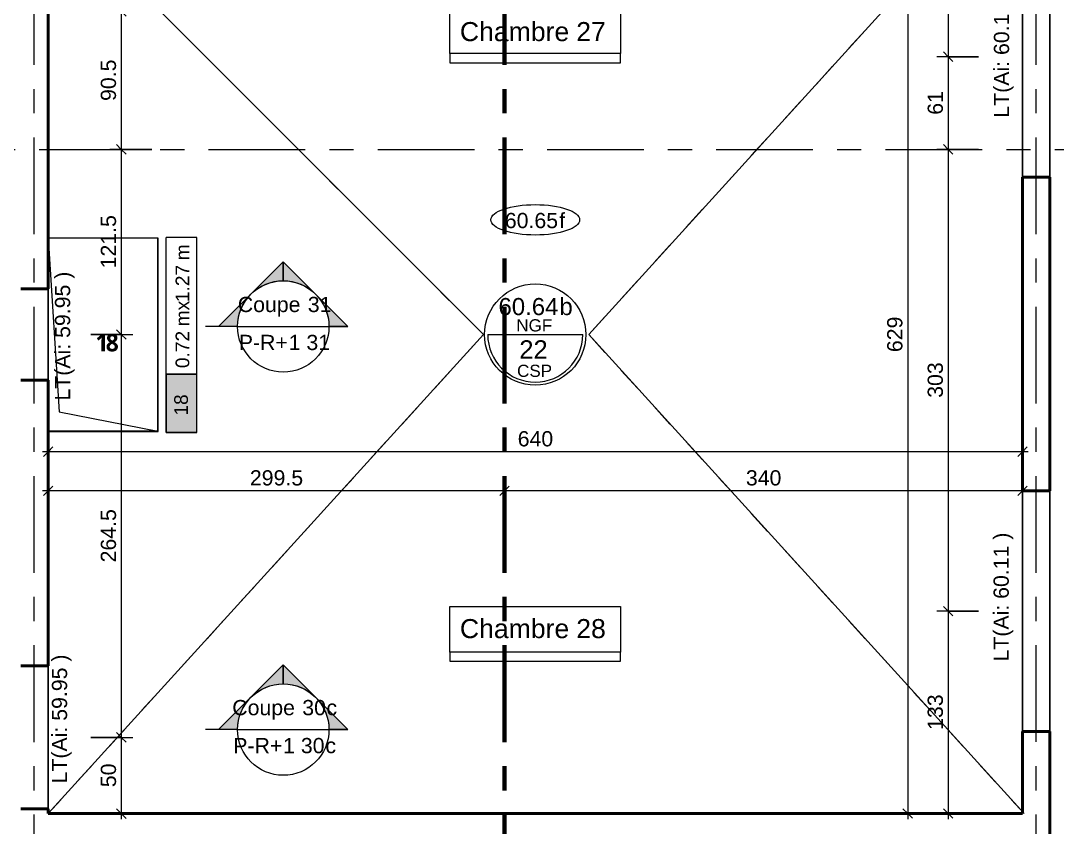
# Model space of a CAD drawing. Header units: metres. Extents: x 399 to 3028, y -427 to 863.
# Drawn here: x 460.81 to 467.62, y -404.57 to -399.27 of the extents above; entities that cross this region are included whole.
import ezdxf

# ---------------------------------------------------------------- set-up
doc = ezdxf.new("R2010")
doc.units = ezdxf.units.M
doc.linetypes.add('Ligne de quadrillage', pattern=[1.11125, 0.635, -0.15875, 0.15875, -0.15875])
doc.linetypes.add('Tiret', pattern=[0.3175, 0.15875, -0.15875])
for name, color, linetype, lineweight in [('02-Gaines numerotées_Stylo_No__83', 7, 'Continuous', 18), ('A-ANNO-DIMS', 211, 'Continuous', 9), ('A-ANNO-DIMS-50', 211, 'Continuous', 9), ('A-DETL', 90, 'Continuous', 18), ('A-DETL-GENF', 92, 'Continuous', 18), ('A-FLOR', 192, 'Continuous', 18), ('A-GENM', 13, 'Continuous', 18), ('A-GENM-IDEN', 13, 'Continuous', 18), ('A-WALL', 113, 'Continuous', 18), ('G-ANNO-DIMS', 111, 'Continuous', 9), ('G-ANNO-SYMB', 111, 'Continuous', 9), ('G-ANNO-TEXT', 231, 'Continuous', 9), ('R_1 - Openings_dwg', 8, 'Continuous', 18), ('S-FLOR-SYMB', 171, 'Continuous', 9), ('S-GRID', 1, 'Continuous', 9)]:
    doc.layers.add(name, color=color, linetype=linetype, lineweight=lineweight)
doc.styles.add('Arial', font='arial.ttf', dxfattribs={"height": 0.1})
doc.styles.add('Arial_10', font='arial.ttf', dxfattribs={"height": 0.12})
doc.styles.add('Arial_11', font='arial.ttf', dxfattribs={"height": 0.125})
doc.styles.add('Arial_6', font='arial.ttf', dxfattribs={"height": 0.09})
doc.styles.add('Arial_8', font='arial.ttf', dxfattribs={"height": 0.0016})
doc.styles.add('Arial_9', font='arial.ttf', dxfattribs={"height": 0.1125})
doc.styles.add('Malgun Gothic Semilight_B', font='', dxfattribs={"height": 0.115})
doc.styles.get('Malgun Gothic Semilight_B').set_extended_font_data('Malgun Gothic Semilight', bold=True)
doc.dimstyles.new('AES-_COTATION_1_50', dxfattribs={"dimscale": 0.3048, "dimtxt": 0.102026, "dimasz": 0.205052, "dimexe": 0.246063, "dimexo": 0.0625, "dimgap": 0.016404, "dimtad": 1, "dimdec": 1, "dimlfac": 100, "dimrnd": 0.5, "dimdsep": 46, "dimtxsty": 'Arial', "dimblk1": 'OBLIQUE', "dimblk2": 'OBLIQUE', "dimsah": 1, "dimcen": 0.09, "dimdle": 0.123031, "dimazin": 0, "dimtfac": 1, "dimtdec": 4, "dimtix": 1, "dimtmove": 0, "dimatfit": 3, "dimfxl": 0.656168, "dimfxlon": 1, "dimtvp": 1, "dimtolj": 1, "dimtzin": 0, "dimarcsym": 2})
doc.dimstyles.new('AES-_COTATION_1_50_3', dxfattribs={"dimscale": 0.3048, "dimtxt": 0.102026, "dimasz": 0.205052, "dimexe": 0.246063, "dimexo": 0.0625, "dimgap": 0.016404, "dimtad": 1, "dimdec": 1, "dimlfac": 100, "dimrnd": 0.5, "dimdsep": 46, "dimtxsty": 'Arial', "dimblk1": 'OBLIQUE', "dimblk2": 'OBLIQUE', "dimsah": 1, "dimcen": 0.09, "dimdle": 0.123031, "dimazin": 0, "dimtfac": 1, "dimtdec": 4, "dimtix": 1, "dimtmove": 0, "dimatfit": 3, "dimfxl": 0.656168, "dimfxlon": 1, "dimtvp": 1, "dimtolj": 1, "dimtzin": 0, "dimarcsym": 2})

# ---------------------------------------------------------------- blocks, each defined once
blk = doc.blocks.new('VAU_Réservation_Rectangulaire1 - VAU_Réservation_Rectangulaire-1311017-AES_EXE_BET_TZ_R_1_COF_0100-Plan coffrage PH R_1 Diffusion')
at = {"layer": 'A-DETL-GENF'}
for p, q in [((-0.3606, 0.6342), (-0.3606, -0.6342)), ((-0.3606, 0.6342), (0.3606, 0.6342)), ((0.3606, 0.6342), (-0.3606, 0.6342)), ((-0.3606, 0.6342), (-0.3606, -0.6342)), ((-0.2885, 0.5073), (0.3606, 0.6342)), ((0.3606, 0.6342), (0.3606, -0.6342)), ((-0.3606, -0.6342), (-0.2885, 0.5073)), ((-0.3606, -0.6342), (0.3606, -0.6342))]:
    blk.add_line(p, q, dxfattribs=at)
blk = doc.blocks.new('R_1 - Openings_dwg-817627-AES_EXE_BET_TZ_R_1_COF_0100-Plan coffrage PH R_1 Diffusion')
at = {"layer": '02-Gaines numerotées_Stylo_No__83', "flags": 128}
blk.add_lwpolyline([(750.2453, -266.5697), (749.5385, -266.7169), (749.7971, -267.9587), (750.5039, -267.8115)], close=True, dxfattribs=at)
at = {"layer": 'A-DETL', "linetype": 'Tiret', "flags": 128}
blk.add_lwpolyline([(750.2453, -266.5697), (749.5385, -266.7169), (749.7971, -267.9587), (750.5039, -267.8115)], close=True, dxfattribs=at)
at = {"layer": '02-Gaines numerotées_Stylo_No__83', "char_height": 0.115, "attachment_point": 1, "rotation": 11.76477, "line_spacing_factor": 1.113779, "style": 'Malgun Gothic Semilight_B'}
for s, insert, width in [('\\fMalgun Gothic Semilight|b1|i0|c178|p34|;1', (749.9709, -267.2675), 0.073773), ('\\fMalgun Gothic Semilight|b1|i0|c178|p34|;8', (750.0367, -267.2539), 0.104512)]:
    blk.add_mtext(s, dxfattribs=dict(at, insert=insert, width=width))
at = {"layer": 'A-DETL', "color": 7, "linetype": 'Tiret', "char_height": 0.115, "attachment_point": 1, "rotation": 11.76477, "line_spacing_factor": 1.113779, "style": 'Malgun Gothic Semilight_B'}
for s, insert, width in [('\\fMalgun Gothic Semilight|b1|i0|c178|p34|;1', (749.9709, -267.2675), 0.073773), ('\\fMalgun Gothic Semilight|b1|i0|c178|p34|;8', (750.0367, -267.2539), 0.104512)]:
    blk.add_mtext(s, dxfattribs=dict(at, insert=insert, width=width))
blk = doc.blocks.new('AES-Etiquette Dalle CSP brut vide - Dalle bidirectionnelle-1823062-AES_EXE_BET_TZ_R_1_COF_0100-Plan coffrage PH R_1 Diffusion')
at = {"layer": 'S-FLOR-SYMB'}
blk.add_line((-0.00624, 0), (0.00624, 0), dxfattribs=at)
blk.add_circle((0, 0), 0.00665, dxfattribs=at)
blk.add_arc((0, 0), 0.00624, 180, 360, dxfattribs=at)
at = {"layer": 'S-FLOR-SYMB', "char_height": 0.0016, "attachment_point": 1, "style": 'Arial_8'}
for s, insert, width in [('NGF', (-0.00249, 0.00201), 0.0058523), ('CSP', (-0.00239, -0.00396), 0.005692)]:
    blk.add_mtext(s, dxfattribs=dict(at, insert=insert, width=width))
blk = doc.blocks.new('DIMBLOCK157-AES_EXE_BET_TZ_R_1_COF_0100-Plan coffrage PH R_1 Diffusion')
at = {"layer": 'A-ANNO-DIMS-50', "transparency": 16777216}
for p, q in [((466.9032, -398.1875), (466.872, -398.1562)), ((466.9032, -398.15), (466.9032, -399.508)), ((467.1032, -398.1875), (466.8282, -398.1875)), ((466.9032, -398.1875), (466.9345, -398.2187)), ((466.9032, -398.1875), (467.1032, -398.1875)), ((467.1032, -399.508), (466.8282, -399.508)), ((466.9032, -399.508), (466.872, -399.4767)), ((466.9032, -399.508), (466.9345, -399.5392)), ((466.9032, -399.508), (467.1032, -399.508))]:
    blk.add_line(p, q, dxfattribs=at)
at = {"layer": 'A-ANNO-DIMS-50', "color": 0, "transparency": 16777216, "insert": (466.7684, -398.9631), "char_height": 0.1, "width": 0.276883, "attachment_point": 1, "rotation": 90, "line_spacing_factor": 0.941778, "style": 'Arial'}
blk.add_mtext('132', dxfattribs=at)
blk = doc.blocks.new('_Oblique')
at = {"color": 0, "linetype": 'ByBlock', "lineweight": -2}
blk.add_line((-0.5, -0.5), (0.5, 0.5), dxfattribs=at)
blk = doc.blocks.new('DIMBLOCK158-AES_EXE_BET_TZ_R_1_COF_0100-Plan coffrage PH R_1 Diffusion')
at = {"layer": 'A-ANNO-DIMS-50', "transparency": 16777216}
for p, q in [((467.1032, -399.508), (466.8282, -399.508)), ((466.9032, -399.508), (466.872, -399.4767)), ((466.9032, -399.508), (466.9032, -400.1161)), ((466.9032, -399.508), (466.9345, -399.5392)), ((466.9032, -399.508), (467.1032, -399.508)), ((467.1032, -400.1161), (466.8282, -400.1161)), ((466.9032, -400.1161), (466.872, -400.0849)), ((466.9032, -400.1161), (466.9345, -400.1474)), ((466.9032, -400.1161), (467.1032, -400.1161))]:
    blk.add_line(p, q, dxfattribs=at)
at = {"layer": 'A-ANNO-DIMS-50', "color": 0, "transparency": 16777216, "insert": (466.7684, -399.889), "char_height": 0.1, "width": 0.184588, "attachment_point": 1, "rotation": 90, "line_spacing_factor": 0.941778, "style": 'Arial'}
blk.add_mtext('61', dxfattribs=at)
blk = doc.blocks.new('DIMBLOCK159-AES_EXE_BET_TZ_R_1_COF_0100-Plan coffrage PH R_1 Diffusion')
at = {"layer": 'A-ANNO-DIMS-50', "transparency": 16777216}
for p, q in [((467.1032, -400.1161), (466.8282, -400.1161)), ((466.9032, -400.1161), (466.872, -400.0849)), ((466.9032, -400.1161), (466.9032, -403.148)), ((466.9032, -400.1161), (466.9345, -400.1474)), ((466.9032, -400.1161), (467.1032, -400.1161)), ((466.9032, -403.148), (466.872, -403.1167)), ((467.1032, -403.148), (466.8282, -403.148)), ((466.9032, -403.148), (466.9345, -403.1792)), ((466.9032, -403.148), (467.1032, -403.148))]:
    blk.add_line(p, q, dxfattribs=at)
at = {"layer": 'A-ANNO-DIMS-50', "color": 0, "transparency": 16777216, "insert": (466.7684, -401.7474), "char_height": 0.1, "width": 0.276883, "attachment_point": 1, "rotation": 90, "line_spacing_factor": 0.941778, "style": 'Arial'}
blk.add_mtext('303', dxfattribs=at)
blk = doc.blocks.new('DIMBLOCK160-AES_EXE_BET_TZ_R_1_COF_0100-Plan coffrage PH R_1 Diffusion')
at = {"layer": 'A-ANNO-DIMS-50', "transparency": 16777216}
for p, q in [((466.9032, -403.148), (466.872, -403.1167)), ((467.1032, -403.148), (466.8282, -403.148)), ((466.9032, -403.148), (466.9032, -404.5141)), ((466.9032, -403.148), (466.9345, -403.1792)), ((466.9032, -403.148), (467.1032, -403.148)), ((467.1032, -404.4766), (466.8282, -404.4766)), ((466.9032, -404.4766), (466.872, -404.4453)), ((466.9032, -404.4766), (466.9345, -404.5078)), ((466.9032, -404.4766), (467.1032, -404.4766))]:
    blk.add_line(p, q, dxfattribs=at)
at = {"layer": 'A-ANNO-DIMS-50', "color": 0, "transparency": 16777216, "insert": (466.7684, -403.9276), "char_height": 0.1, "width": 0.276883, "attachment_point": 1, "rotation": 90, "line_spacing_factor": 0.941778, "style": 'Arial'}
blk.add_mtext('133', dxfattribs=at)
blk = doc.blocks.new('DIMBLOCK178-AES_EXE_BET_TZ_R_1_COF_0100-Plan coffrage PH R_1 Diffusion')
at = {"layer": 'A-ANNO-DIMS-50', "transparency": 16777216}
for p, q in [((461.4738, -399.2109), (461.4425, -399.1797)), ((461.6738, -399.2109), (461.3988, -399.2109)), ((461.4738, -399.2109), (461.4738, -400.1161)), ((461.4738, -399.2109), (461.505, -399.2422)), ((461.4738, -399.2109), (461.6738, -399.2109)), ((461.6738, -400.1161), (461.3988, -400.1161)), ((461.4738, -400.1161), (461.4425, -400.0849)), ((461.4738, -400.1161), (461.505, -400.1474)), ((461.4738, -400.1161), (461.6738, -400.1161))]:
    blk.add_line(p, q, dxfattribs=at)
at = {"layer": 'A-ANNO-DIMS-50', "color": 0, "transparency": 16777216, "insert": (461.3389, -399.7985), "char_height": 0.1, "width": 0.323972, "attachment_point": 1, "rotation": 90, "line_spacing_factor": 0.941778, "style": 'Arial'}
blk.add_mtext('90.5', dxfattribs=at)
blk = doc.blocks.new('DIMBLOCK179-AES_EXE_BET_TZ_R_1_COF_0100-Plan coffrage PH R_1 Diffusion')
at = {"layer": 'A-ANNO-DIMS-50', "transparency": 16777216}
for p, q in [((461.6738, -400.1161), (461.3988, -400.1161)), ((461.4738, -400.1161), (461.4425, -400.0849)), ((461.4738, -400.1161), (461.4738, -401.3321)), ((461.4738, -400.1161), (461.505, -400.1474)), ((461.4738, -400.1161), (461.6738, -400.1161)), ((461.2738, -401.3321), (461.5488, -401.3321)), ((461.4738, -401.3321), (461.2738, -401.3321)), ((461.4738, -401.3321), (461.4425, -401.3008)), ((461.4738, -401.3321), (461.505, -401.3633))]:
    blk.add_line(p, q, dxfattribs=at)
at = {"layer": 'A-ANNO-DIMS-50', "color": 0, "transparency": 16777216, "insert": (461.339, -400.8975), "char_height": 0.1, "width": 0.416266, "attachment_point": 1, "rotation": 90, "line_spacing_factor": 0.941778, "style": 'Arial'}
blk.add_mtext('121.5', dxfattribs=at)
blk = doc.blocks.new('DIMBLOCK180-AES_EXE_BET_TZ_R_1_COF_0100-Plan coffrage PH R_1 Diffusion')
at = {"layer": 'A-ANNO-DIMS-50', "transparency": 16777216}
for p, q in [((461.2738, -401.3321), (461.5488, -401.3321)), ((461.4738, -401.3321), (461.2738, -401.3321)), ((461.4738, -401.3321), (461.4425, -401.3008)), ((461.4738, -401.3321), (461.4738, -403.9766)), ((461.4738, -401.3321), (461.505, -401.3633)), ((461.4738, -403.9766), (461.4426, -403.9453)), ((461.2738, -403.9766), (461.5488, -403.9766)), ((461.4738, -403.9766), (461.2738, -403.9766)), ((461.4738, -403.9766), (461.5051, -404.0078))]:
    blk.add_line(p, q, dxfattribs=at)
at = {"layer": 'A-ANNO-DIMS-50', "color": 0, "transparency": 16777216, "insert": (461.339, -402.8278), "char_height": 0.1, "width": 0.416266, "attachment_point": 1, "rotation": 90, "line_spacing_factor": 0.941778, "style": 'Arial'}
blk.add_mtext('264.5', dxfattribs=at)
blk = doc.blocks.new('DIMBLOCK181-AES_EXE_BET_TZ_R_1_COF_0100-Plan coffrage PH R_1 Diffusion')
at = {"layer": 'A-ANNO-DIMS-50', "transparency": 16777216}
for p, q in [((461.4738, -403.9766), (461.4426, -403.9453)), ((461.2738, -403.9766), (461.5488, -403.9766)), ((461.4738, -403.9766), (461.2738, -403.9766)), ((461.4738, -403.9766), (461.4738, -404.5147)), ((461.4738, -403.9766), (461.5051, -404.0078)), ((461.2738, -404.4772), (461.5488, -404.4772)), ((461.4738, -404.4772), (461.2738, -404.4772)), ((461.4738, -404.4772), (461.4426, -404.446)), ((461.4738, -404.4772), (461.5051, -404.5085))]:
    blk.add_line(p, q, dxfattribs=at)
at = {"layer": 'A-ANNO-DIMS-50', "color": 0, "transparency": 16777216, "insert": (461.339, -404.3038), "char_height": 0.1, "width": 0.184588, "attachment_point": 1, "rotation": 90, "line_spacing_factor": 0.941778, "style": 'Arial'}
blk.add_mtext('50', dxfattribs=at)
blk = doc.blocks.new('DIMBLOCK201-AES_EXE_BET_TZ_R_1_COF_0100-Plan coffrage PH R_1 Diffusion')
at = {"layer": 'A-ANNO-DIMS-50', "transparency": 16777216}
for p, q in [((463.9899, -402.5577), (463.9899, -402.2827)), ((467.3908, -402.5577), (467.3908, -402.2827)), ((463.9899, -402.3577), (463.9587, -402.389)), ((463.9899, -402.3577), (464.0212, -402.3265)), ((467.4283, -402.3577), (463.9899, -402.3577)), ((463.9899, -402.3577), (463.9899, -402.5577)), ((467.3908, -402.3577), (467.3595, -402.389)), ((467.3908, -402.3577), (467.422, -402.3265)), ((467.3908, -402.3577), (467.3908, -402.5577))]:
    blk.add_line(p, q, dxfattribs=at)
at = {"layer": 'A-ANNO-DIMS-50', "color": 0, "transparency": 16777216, "insert": (465.575, -402.2229), "char_height": 0.1, "width": 0.276883, "attachment_point": 1, "line_spacing_factor": 0.941778, "style": 'Arial'}
blk.add_mtext('340', dxfattribs=at)
blk = doc.blocks.new('DIMBLOCK202-AES_EXE_BET_TZ_R_1_COF_0100-Plan coffrage PH R_1 Diffusion')
at = {"layer": 'A-ANNO-DIMS-50', "transparency": 16777216}
for p, q in [((460.9932, -402.5577), (460.9932, -402.2827)), ((463.9899, -402.5577), (463.9899, -402.2827)), ((463.9899, -402.3577), (460.9557, -402.3577)), ((460.9932, -402.3577), (460.962, -402.389)), ((460.9932, -402.3577), (461.0245, -402.3265)), ((460.9932, -402.3577), (460.9932, -402.5577)), ((463.9899, -402.3577), (463.9587, -402.389)), ((463.9899, -402.3577), (464.0212, -402.3265)), ((463.9899, -402.3577), (463.9899, -402.5577))]:
    blk.add_line(p, q, dxfattribs=at)
at = {"layer": 'A-ANNO-DIMS-50', "color": 0, "transparency": 16777216, "insert": (462.3181, -402.2229), "char_height": 0.1, "width": 0.416266, "attachment_point": 1, "line_spacing_factor": 0.941778, "style": 'Arial'}
blk.add_mtext('299.5', dxfattribs=at)
blk = doc.blocks.new('DIMBLOCK203-AES_EXE_BET_TZ_R_1_COF_0100-Plan coffrage PH R_1 Diffusion')
at = {"layer": 'A-ANNO-DIMS-50', "transparency": 16777216}
for p, q in [((460.9932, -402.301), (460.9932, -402.026)), ((467.3908, -402.301), (467.3908, -402.026)), ((467.4283, -402.101), (460.9557, -402.101)), ((460.9932, -402.101), (460.962, -402.1323)), ((460.9932, -402.101), (461.0245, -402.0698)), ((460.9932, -402.101), (460.9932, -402.301)), ((467.3908, -402.101), (467.3595, -402.1323)), ((467.3908, -402.101), (467.422, -402.0698)), ((467.3908, -402.101), (467.3908, -402.301))]:
    blk.add_line(p, q, dxfattribs=at)
at = {"layer": 'A-ANNO-DIMS-50', "color": 0, "transparency": 16777216, "insert": (464.0766, -401.9662), "char_height": 0.1, "width": 0.276883, "attachment_point": 1, "line_spacing_factor": 0.941778, "style": 'Arial'}
blk.add_mtext('640', dxfattribs=at)
blk = doc.blocks.new('Coupe - M_Section Head - Filled-24181-AES_EXE_BET_TZ_R_1_COF_0100-Plan coffrage PH R_1 Diffusion')
at = {"layer": 'G-ANNO-SYMB'}
h = blk.add_hatch(color=256, dxfattribs=at)
edge = h.paths.add_edge_path()
edge.add_line((-0.006, 0.00849), (-0.006, 0.006))
edge.add_arc((-0.006, 0), 0.006, 90, 135)
edge.add_line((-0.01024, 0.00424), (-0.006, 0.00849))
h = blk.add_hatch(color=256, dxfattribs=at)
edge = h.paths.add_edge_path()
edge.add_line((-0.006, 0.00849), (-0.00176, 0.00424))
edge.add_arc((-0.006, 0), 0.006, 45, 90)
edge.add_line((-0.006, 0.006), (-0.006, 0.00849))
h = blk.add_hatch(color=256, dxfattribs=at)
edge = h.paths.add_edge_path()
edge.add_line((-0.01449, 0), (-0.01024, 0.00424))
edge.add_arc((-0.006, 0), 0.006, 135, 180)
edge.add_line((-0.012, 0), (-0.01449, 0))
h = blk.add_hatch(color=256, dxfattribs=at)
edge = h.paths.add_edge_path()
edge.add_line((0.00249, 0), (0, 0))
edge.add_arc((-0.006, 0), 0.006, 360, 405)
edge.add_line((-0.00176, 0.00424), (0.00249, 0))
at = {"layer": 'G-ANNO-SYMB', "lineweight": 18}
for p, q in [((-0.006, 0.00849), (-0.01449, 0)), ((-0.006, 0.00849), (-0.01024, 0.00424)), ((-0.006, 0.00849), (0.00249, 0)), ((-0.006, 0.006), (-0.006, 0.00849)), ((-0.006, 0.00849), (-0.006, 0.006)), ((-0.00176, 0.00424), (-0.006, 0.00849)), ((-0.01024, 0.00424), (-0.01449, 0)), ((0.00249, 0), (-0.00176, 0.00424)), ((-0.01449, 0), (-0.012, 0)), ((0, 0), (0.00249, 0)), ((-0.012, 0), (-0.01449, 0)), ((0, 0), (0.00249, 0))]:
    blk.add_line(p, q, dxfattribs=at)
for start, end in [(360, 180), (90, 135), (45, 90), (135, 180), (360, 45), (180, 360)]:
    blk.add_arc((-0.006, 0), 0.006, start, end, dxfattribs=at)
blk = doc.blocks.new('ETQ_SOL_Rectangulaire - RSV_Rect_HZ-1265007-AES_EXE_BET_TZ_R_1_COF_0100-Plan coffrage PH R_1 Diffusion')
at = {"layer": 'A-GENM-IDEN', "lineweight": 9}
blk.add_hatch(color=256, dxfattribs=at).paths.add_polyline_path([(0, -0.002), (-0.00765, -0.002), (-0.00765, 0.002), (0, 0.002)])
at = {"layer": 'A-GENM-IDEN'}
for p, q in [((-0.00765, -0.002), (-0.00765, 0.002)), ((-0.00765, 0.002), (0.01798, 0.002)), ((0, 0.002), (-0.00765, 0.002)), ((-0.00765, 0.002), (-0.00765, -0.002)), ((0, 0.002), (0, -0.002)), ((0, -0.002), (0, 0.002)), ((0.01798, -0.002), (0.01798, 0.002)), ((-0.00765, -0.002), (0.01798, -0.002)), ((-0.00765, -0.002), (0, -0.002))]:
    blk.add_line(p, q, dxfattribs=at)
blk = doc.blocks.new('DIMBLOCK858-AES_EXE_BET_TZ_R_1_COF_0100-Plan coffrage PH R_1 Diffusion')
at = {"layer": 'A-ANNO-DIMS-50', "transparency": 16777216}
for p, q in [((466.6374, -398.1875), (466.6062, -398.1562)), ((466.6374, -398.15), (466.6374, -404.5141)), ((466.8374, -398.1875), (466.5624, -398.1875)), ((466.6374, -398.1875), (466.6687, -398.2187)), ((466.6374, -398.1875), (466.8374, -398.1875)), ((466.8374, -404.4766), (466.5624, -404.4766)), ((466.6374, -404.4766), (466.6062, -404.4453)), ((466.6374, -404.4766), (466.6687, -404.5078)), ((466.6374, -404.4766), (466.8374, -404.4766))]:
    blk.add_line(p, q, dxfattribs=at)
at = {"layer": 'A-ANNO-DIMS-50', "color": 0, "transparency": 16777216, "insert": (466.5026, -401.4474), "char_height": 0.1, "width": 0.276883, "attachment_point": 1, "rotation": 90, "line_spacing_factor": 0.941778, "style": 'Arial'}
blk.add_mtext('629', dxfattribs=at)

msp = doc.modelspace()

# ---------------------------------------------------------------- linework, layer by layer
at = {"layer": 'A-DETL', "color": 51}
for p, q in [((464.5426, -401.3322), (467.4011, -398.1875)), ((463.8519, -401.3322), (461.7306, -399.2109)), ((463.8519, -401.3322), (460.9933, -404.4772)), ((464.5426, -401.3322), (467.4011, -404.4766))]:
    msp.add_line(p, q, dxfattribs=at)
at = {"layer": 'A-DETL', "linetype": 'Tiret'}
for p, q in [((464.5426, -401.3322), (467.4011, -398.1875)), ((463.8519, -401.3322), (461.7306, -399.2109)), ((463.8519, -401.3322), (460.9933, -404.4772)), ((464.5426, -401.3322), (467.4011, -404.4766))]:
    msp.add_line(p, q, dxfattribs=at)
at = {"layer": 'A-DETL'}
for p, q in [((463.6319, -399.4875), (463.6319, -399.1875)), ((464.7519, -399.1875), (464.7519, -399.4875)), ((464.7519, -399.4875), (463.6319, -399.4875)), ((463.6319, -399.4875), (463.6319, -399.5475)), ((464.7519, -399.4875), (463.6319, -399.4875)), ((464.7519, -399.5475), (464.7519, -399.4875)), ((463.6319, -399.5475), (464.7519, -399.5475)), ((463.6319, -403.117), (464.7519, -403.117)), ((463.6319, -403.417), (463.6319, -403.117)), ((464.7519, -403.117), (464.7519, -403.417)), ((464.7519, -403.417), (463.6319, -403.417)), ((463.6319, -403.417), (463.6319, -403.477)), ((464.7519, -403.417), (463.6319, -403.417)), ((464.7519, -403.477), (464.7519, -403.417)), ((463.6319, -403.477), (464.7519, -403.477))]:
    msp.add_line(p, q, dxfattribs=at)
at = {"layer": 'A-DETL', "color": 51}
msp.add_ellipse((464.1919, -400.579), major_axis=(-0.2909, 0), ratio=0.343791, dxfattribs=at)
at = {"layer": 'A-DETL-GENF', "linetype": 'Tiret'}
for p, q in [((464.7519, -399.4875), (463.6319, -399.4875)), ((463.6319, -399.4875), (463.6319, -399.5475)), ((464.7519, -399.5475), (464.7519, -399.4875)), ((463.6319, -399.5475), (464.7519, -399.5475)), ((464.7519, -403.417), (463.6319, -403.417)), ((463.6319, -403.417), (463.6319, -403.477)), ((464.7519, -403.477), (464.7519, -403.417)), ((463.6319, -403.477), (464.7519, -403.477))]:
    msp.add_line(p, q, dxfattribs=at)
at = {"layer": 'A-FLOR', "color": 31, "lineweight": 25}
for p, q in [((460.9933, -404.4772), (460.9932, -398.1875)), ((467.3908, -398.1875), (467.3908, -404.4766)), ((467.3908, -404.4766), (460.9933, -404.4772))]:
    msp.add_line(p, q, dxfattribs=at)
at = {"layer": 'A-WALL', "color": 3, "lineweight": 25}
for p, q in [((467.3908, -398.718), (467.3908, -400.2979)), ((467.5708, -400.2979), (467.5708, -398.718)), ((460.9932, -401.6321), (460.9932, -401.0321)), ((467.3908, -402.358), (467.3908, -403.938)), ((467.5708, -403.9379), (467.5708, -402.358)), ((460.9933, -404.4466), (460.9933, -403.5066))]:
    msp.add_line(p, q, dxfattribs=at)
at = {"layer": 'A-WALL', "color": 2, "lineweight": 50}
for p, q in [((460.9932, -399.1576), (460.9932, -401.0321)), ((467.3908, -402.358), (467.3908, -400.298)), ((467.3908, -400.298), (467.5708, -400.298)), ((467.5708, -400.298), (467.5708, -402.358)), ((460.9932, -401.0321), (460.8132, -401.0321)), ((460.8132, -401.6321), (460.9932, -401.6321)), ((460.9932, -401.6321), (460.9933, -403.5066)), ((467.5708, -402.358), (467.3908, -402.358)), ((460.9933, -403.5066), (460.8133, -403.5066)), ((467.3908, -404.4766), (467.3908, -403.938)), ((467.3908, -403.938), (467.5708, -403.938)), ((467.5708, -403.938), (467.5708, -405.1864)), ((460.8133, -404.4466), (460.9933, -404.4466)), ((460.9933, -404.4466), (460.9933, -404.4772)), ((460.9933, -404.4772), (467.3908, -404.4766))]:
    msp.add_line(p, q, dxfattribs=at)
at = {"layer": 'G-ANNO-SYMB'}
for p, q in [((462.2372, -401.2789), (462.0267, -401.2789)), ((462.2372, -403.9257), (462.0267, -403.9257))]:
    msp.add_line(p, q, dxfattribs=at)
at = {"layer": 'G-ANNO-SYMB', "lineweight": 18}
for p, q in [((462.2372, -401.2789), (462.8372, -401.2789)), ((462.2372, -403.9257), (462.8372, -403.9257))]:
    msp.add_line(p, q, dxfattribs=at)
at = {"layer": 'S-GRID', "linetype": 'Ligne de quadrillage'}
for p, q in [((460.9024, -424.0096), (460.9017, -380.1742)), ((467.4808, -424.0095), (467.4808, -380.1741)), ((427.5978, -400.1161), (470.4955, -400.1161))]:
    msp.add_line(p, q, dxfattribs=at)
at = {"layer": 'S-GRID', "linetype": 'Ligne de quadrillage', "lineweight": 100}
msp.add_line((463.9902, -424.0096), (463.9896, -380.1741), dxfattribs=at)

# ---------------------------------------------------------------- block references
at = {"layer": 'A-GENM', "extrusion": (0, 0, -1), "rotation": 179.9991487067542}
msp.add_blockref('VAU_Réservation_Rectangulaire1 - VAU_Réservation_Rectangulaire-1311017-AES_EXE_BET_TZ_R_1_COF_0100-Plan coffrage PH R_1 Diffusion', (-461.3539, -401.3318), dxfattribs=at)
at = {"layer": 'A-GENM-IDEN', "xscale": 49.99999999999996, "yscale": 49.99999999999996, "zscale": 49.99999999999996, "rotation": 89.99999999999991}
msp.add_blockref('ETQ_SOL_Rectangulaire - RSV_Rect_HZ-1265007-AES_EXE_BET_TZ_R_1_COF_0100-Plan coffrage PH R_1 Diffusion', (461.8691, -401.5931), dxfattribs=at)
at = {"layer": 'G-ANNO-SYMB', "lineweight": 18, "extrusion": (0, 0, -1), "xscale": 49.99999999999997, "yscale": 49.99999999999997, "zscale": 49.99999999999997}
for p in [(-462.2372, -401.2789), (-462.2372, -403.9257)]:
    msp.add_blockref('Coupe - M_Section Head - Filled-24181-AES_EXE_BET_TZ_R_1_COF_0100-Plan coffrage PH R_1 Diffusion', p, dxfattribs=at)
at = {"layer": 'R_1 - Openings_dwg', "color": 92, "linetype": 'Tiret', "rotation": 348.2360846844102}
msp.add_blockref('R_1 - Openings_dwg-817627-AES_EXE_BET_TZ_R_1_COF_0100-Plan coffrage PH R_1 Diffusion', (-218.4239, 13.2301), dxfattribs=at)
at = {"layer": 'S-FLOR-SYMB', "xscale": 49.99999999999996, "yscale": 49.99999999999996, "zscale": 49.99999999999996}
msp.add_blockref('AES-Etiquette Dalle CSP brut vide - Dalle bidirectionnelle-1823062-AES_EXE_BET_TZ_R_1_COF_0100-Plan coffrage PH R_1 Diffusion', (464.1919, -401.3322), dxfattribs=at)

# ---------------------------------------------------------------- texts
at = {"layer": 'A-GENM-IDEN', "lineweight": 9, "char_height": 0.09, "attachment_point": 1, "rotation": 90, "style": 'Arial_6'}
for s, insert, width in [('\\fArial|b0|i0|c178|p34|;m', (461.8302, -400.8448), 0.124262), ('1.27 ', (461.8302, -401.1193), 0.3327), ('mx', (461.8302, -401.2781), 0.192405), ('0.72 ', (461.8302, -401.5526), 0.3327), ('18', (461.8212, -401.8643), 0.168354)]:
    msp.add_mtext(s, dxfattribs=dict(at, insert=insert, width=width))
at = {"layer": 'G-ANNO-DIMS', "char_height": 0.1, "width": 1.011239, "attachment_point": 1, "rotation": 90, "line_spacing_factor": 0.941778, "style": 'Arial'}
for s, insert in [('LT(Ai: 60.11 )', (467.2033, -399.9081)), ('LT(Ai: 59.95 )', (461.038, -401.7655)), ('LT(Ai: 60.11 )', (467.2009, -403.4786)), ('LT(Ai: 59.95 )', (461.0178, -404.2791))]:
    msp.add_mtext(s, dxfattribs=dict(at, insert=insert))
at = {"layer": 'G-ANNO-SYMB', "char_height": 0.1, "attachment_point": 1, "style": 'Arial'}
for s, insert, width in [('Coupe ', (462.2386, -401.0845), 0.557173), ('31', (462.6983, -401.0845), 0.192405), ('P-R+', (462.2453, -401.3339), 0.396835), ('1 31', (462.5727, -401.3339), 0.336709), ('Coupe ', (462.2023, -403.7312), 0.557173), ('30', (462.662, -403.7312), 0.192405), ('\\fArial|b0|i0|c178|p34|;c', (462.8208, -403.7312), 0.088186), ('P-R+', (462.2088, -403.9806), 0.396835), ('1 30', (462.5362, -403.9806), 0.336709), ('\\fArial|b0|i0|c178|p34|;c', (462.8141, -403.9806), 0.088186)]:
    msp.add_mtext(s, dxfattribs=dict(at, insert=insert, width=width))
at = {"layer": 'G-ANNO-TEXT', "color": 7, "char_height": 0.125, "attachment_point": 1, "style": 'Arial_11'}
for s, insert, width in [('Chambre ', (463.697, -399.2806), 0.925949), ('27', (464.461, -399.2806), 0.232489), ('Chambre ', (463.697, -403.2001), 0.925949), ('28', (464.461, -403.2001), 0.232489)]:
    msp.add_mtext(s, dxfattribs=dict(at, insert=insert, width=width))
at = {"layer": 'G-ANNO-TEXT', "color": 41, "char_height": 0.1, "attachment_point": 1, "style": 'Arial'}
for s, insert, width in [('60.65', (463.992, -400.5335), 0.432911), ('\\fArial|b0|i0|c178|p34|;f', (464.3492, -400.5335), 0.05211)]:
    msp.add_mtext(s, dxfattribs=dict(at, insert=insert, width=width))
at = {"layer": 'S-FLOR-SYMB', "attachment_point": 1}
for s, insert, char_height, width, style in [('\\fArial|b0|i0|c178|p34|;b', (464.3507, -401.0921), 0.1125, 0.108228, 'Arial_9'), ('60.64', (463.9505, -401.0921), 0.1125, 0.485021, 'Arial_9'), ('22', (464.0872, -401.3698), 0.12, 0.224472, 'Arial_10')]:
    msp.add_mtext(s, dxfattribs=dict(at, insert=insert, char_height=char_height, width=width, style=style))

# ---------------------------------------------------------------- dimensions: what is measured, and where the dimension line sits
at = {"layer": 'A-ANNO-DIMS'}
for base, p1, p2, angle, dimstyle, override, picture, middle in [((466.6374, -404.4766), (466.8374, -398.1875), (466.8374, -404.4766), 90, 'AES-_COTATION_1_50_3', {"dimpost": '<>', "dimfxl": 6.289081}, 'DIMBLOCK858-AES_EXE_BET_TZ_R_1_COF_0100-Plan coffrage PH R_1 Diffusion', (466.5814, -401.332)), ((466.903242, -399.507992), (467.103242, -398.187494), (467.103242, -399.507992), 90, 'AES-_COTATION_1_50', {"dimpost": '<>', "dimfxl": 1.320497}, 'DIMBLOCK157-AES_EXE_BET_TZ_R_1_COF_0100-Plan coffrage PH R_1 Diffusion', (466.84715, -398.847743)), ((461.4738, -400.1161), (461.6738, -399.2109), (461.6738, -400.1161), 270.00085, 'AES-_COTATION_1_50', {"dimpost": '<>', "dimfxl": 0.905192}, 'DIMBLOCK178-AES_EXE_BET_TZ_R_1_COF_0100-Plan coffrage PH R_1 Diffusion', (461.5298, -399.6635)), ((466.9032, -400.1161), (467.1032, -399.508), (467.1032, -400.1161), 90, 'AES-_COTATION_1_50', {"dimpost": '<>', "dimfxl": 0.608115}, 'DIMBLOCK158-AES_EXE_BET_TZ_R_1_COF_0100-Plan coffrage PH R_1 Diffusion', (466.8472, -399.812)), ((461.4738, -401.3321), (461.6738, -400.1161), (461.2738, -401.3321), 270.00085, 'AES-_COTATION_1_50', {"dimpost": '<>', "dimfxl": 1.280065}, 'DIMBLOCK179-AES_EXE_BET_TZ_R_1_COF_0100-Plan coffrage PH R_1 Diffusion', (461.5298, -400.7241)), ((466.9032, -403.148), (467.1032, -400.1161), (467.1032, -403.148), 90, 'AES-_COTATION_1_50', {"dimpost": '<>', "dimfxl": 3.031885}, 'DIMBLOCK159-AES_EXE_BET_TZ_R_1_COF_0100-Plan coffrage PH R_1 Diffusion', (466.8472, -401.632)), ((461.47382, -403.97655), (461.27378, -401.33207), (461.27382, -403.97656), 270.00085, 'AES-_COTATION_1_50', {"dimpost": '<>', "dimfxl": 2.644484}, 'DIMBLOCK180-AES_EXE_BET_TZ_R_1_COF_0100-Plan coffrage PH R_1 Diffusion', (461.52986, -402.65431)), ((460.9932, -402.101), (467.3908, -402.301), (460.9932, -402.301), 0, 'AES-_COTATION_1_50', {"dimpost": '<>', "dimfxl": 6.397558}, 'DIMBLOCK203-AES_EXE_BET_TZ_R_1_COF_0100-Plan coffrage PH R_1 Diffusion', (464.192, -402.045)), ((466.9032, -404.4766), (467.1032, -403.148), (467.1032, -404.4766), 90, 'AES-_COTATION_1_50', {"dimpost": '<>', "dimfxl": 1.328574}, 'DIMBLOCK160-AES_EXE_BET_TZ_R_1_COF_0100-Plan coffrage PH R_1 Diffusion', (466.8472, -403.8123)), ((461.4738, -404.4772), (461.2738, -403.9766), (461.2738, -404.4772), 270.00085, 'AES-_COTATION_1_50', {"dimpost": '<>', "dimfxl": 0.500651}, 'DIMBLOCK181-AES_EXE_BET_TZ_R_1_COF_0100-Plan coffrage PH R_1 Diffusion', (461.5299, -404.2269))]:
    dim = msp.add_linear_dim(base=base, p1=p1, p2=p2, angle=angle, dimstyle=dimstyle, override=override, dxfattribs=at)
    dim.commit()
    dim.dimension.update_dxf_attribs({"geometry": picture, "text_midpoint": middle})
for base, p1, p2, override, picture, middle in [((460.9932, -402.3577), (463.9899, -402.5577), (460.9932, -402.5577), {"dimpost": '<>', "dimfxl": 2.996677}, 'DIMBLOCK202-AES_EXE_BET_TZ_R_1_COF_0100-Plan coffrage PH R_1 Diffusion', (462.4916, -402.3017)), ((463.9899, -402.3577), (467.3908, -402.5577), (463.9899, -402.5577), {"dimpost": '<>', "dimfxl": 3.400878}, 'DIMBLOCK201-AES_EXE_BET_TZ_R_1_COF_0100-Plan coffrage PH R_1 Diffusion', (465.6904, -402.3016))]:
    dim = msp.add_linear_dim(base=base, p1=p1, p2=p2, dimstyle='AES-_COTATION_1_50', override=override, dxfattribs=at)
    dim.commit()
    dim.dimension.update_dxf_attribs({"geometry": picture, "text_midpoint": middle})

doc.saveas('drawing.dxf')
